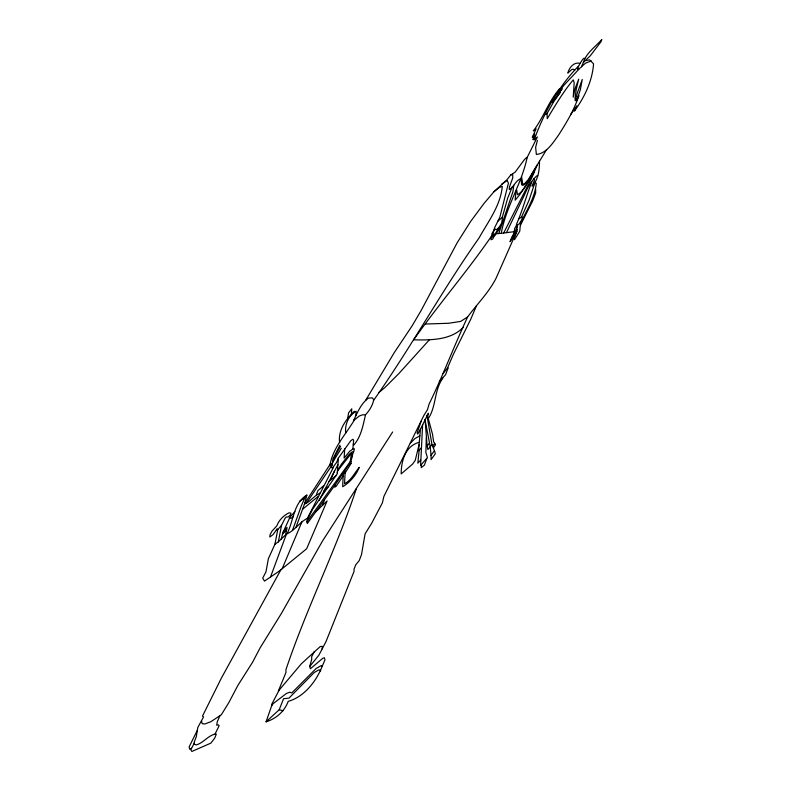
<?xml version="1.0" encoding="UTF-8"?>
<svg xmlns="http://www.w3.org/2000/svg" width="791" height="791" viewBox="0 0 791 791"><rect width="100%" height="100%" fill="white"/><g stroke="black" fill="none" stroke-linecap="round" stroke-linejoin="round"><path stroke-width="1.19" d="M512.973 236.005L512.954 237.854L510.037 241.71C511.461 236.034 516.691 231.901 516.879 225.524L519.38 223.675L521.131 220.847L522.208 218.474L521.941 216.803L518.639 218.988M515.979 191.086L515.149 200.182L519.855 194.527L533.628 173.456M426.3 437.819L425.874 452.511L427.437 457.603L420.594 465.385L422.621 424.48M322.145 666.437C316.281 681.288 304.298 696.812 288.24 701.35C284.483 711.297 276.178 718.762 266.043 721.827L271.679 705.78L273.182 703.614L286.421 693.48L289.852 692.194L291.731 692.975L316.093 668.524L321.364 665.508L322.145 666.437L324.963 659.842L324.369 657.736L322.659 658.379L310.408 668.751L309.716 666.506L311.743 659.249L311.624 656.807L314.462 651.408M271.679 705.78L271.748 704.247L279.144 690.148M320.464 671.45L320.533 670.096L318.664 669.957L314.215 672.528L288.972 698.137L283.583 698.72L279.193 709.754L266.043 721.827M520.656 221.609L519.766 231.229L514.506 239.683L514.328 237.616L516.859 231.486L517.185 225.297M344.688 448.932L344.125 458.058L349.76 451.196L353.874 448.448L354.398 449.159L352.222 455.745M345.667 432.974C344.728 424.431 348.544 415.453 356.177 411.221L355.792 415.641M332.655 462.32L335.73 454.815L340.565 446.292M322.155 648.936L322.332 646.405L320.335 646.484L301.411 663.718L278.333 691.077L286.026 672.281L285.877 669.878C306.473 608.358 335.938 550.16 356.385 488.63M491.686 237.458L494.711 235.056L492.684 239.1L490.964 239.742L491.953 233.711L494.741 228.708M351.362 414.474L351.768 408.818L348.604 412.783L347.664 418.746M337.302 472.771L338.419 458.088L350.71 440.785L352.845 439.282L353.636 440.201L352.885 448.823M339.596 442.614C337.994 430.086 345.716 419.754 354.111 411.508L354.645 411.31L354.467 412.022M286.975 533.836C293.59 521.368 293.362 502.849 306.859 495.077L304.762 503.274L295.943 527.36M421.435 465.068L421.217 467.649L424.352 465.187L426.764 458.74M427.664 416.284L428.327 413.298L420.416 429.325L418.558 450.702L421.168 448.013M332.467 463.239L329.867 465.919C332.388 448.349 345.568 434.813 354.358 419.972M513.794 185.312L512.884 191.847L498.775 233.533M345.103 473.038L351.412 462.962L349.938 463.506L348.02 465.869L335.028 485.031L334.722 487.197L336.165 486.247L343.116 475.964M306.898 521.862L350.205 461.667L351.53 453.114L337.717 470.724L337.025 474.155L312.672 509.147L306.71 521.18L307.333 523.523L335.028 485.031M419.141 450.099L417.846 463.18L420.772 460.026M338.419 458.088L336.501 462.567L332.22 468.223L331.439 466.987L332.368 462.873L341.267 448.299M583.323 62.529C586.141 53.126 595.465 46.709 601.822 39.55L600.992 41.735L590.304 55.756L583.323 62.529L581.395 67.126L577.895 69.499L577.39 68.758L580.05 63.379L582.591 59.483L583.985 58.198L584.737 58.564M285.64 534.884L287.024 527.399L283.366 531.295L281.072 539.422M315.797 511.757L327.088 500.96L306.621 548.796L279.51 570.924L264.51 581.098L262.691 578.132L265.934 571.952L268.396 558.624L274.932 544.257L277.779 529.565L281.537 525.303L285.067 518.293L286.194 517.007L288.161 516.968L290.584 514.753L290.94 513.171L289.022 512.815C283.662 515.465 278.897 520.142 276.85 525.837L271.857 531.285L270.087 534.647L269.78 537.049L273.083 534.587L277.186 528.774L277.176 530.237L277.779 529.565M274.932 544.257L278.333 541.875L281.537 525.303M502.285 217.307L507.703 198.076L512.163 187.081M350.205 463.407L352.371 456.318L351.53 453.114M365.551 414.731L362.298 414.88L359.351 415.977L353.528 420.634C357.374 412.744 361.062 403.331 368.557 398.061L372.541 397.903L373.668 399.801C372.788 405.308 369.298 410.796 365.551 414.731C363.02 425.192 361.22 436.761 353.785 445.036L353.27 444.354M534.894 182.751L529.011 200.291L521.506 217.09M419.092 444.611L415.226 460.392L412.576 464.099L401.175 473.898C401.205 461.212 405.2 445.926 419.289 442.278M578.359 66.266C558.139 86.98 543.901 112.994 534.123 139.948L537.376 136.981L526.935 157.903M495.848 233.74L501.247 233.345C505.983 206.817 521.368 184.352 527.004 158.17L526.786 157.32L524.295 159.742L515.178 172.112L510.709 175.038L506.873 179.804L493.851 191.847L483.973 203.485L470.605 221.51L457.089 242.896L421.198 310.398L412.18 325.763L394.511 352.232L365.768 400.098M492.427 236.549L494.642 227.689L499.843 217.248L508.415 183.215L507.199 180.536L501.583 184.234M537.415 140.412L535.636 147.294L536.357 154.453C546.561 153.424 552.741 143.052 558.248 135.558C566.336 122.971 574.226 109.9 578.893 95.602L576.441 100.961L580.357 89.68L582.265 79.476L577.301 92.992L575.324 100.793L575.027 98.302L576.253 89.294L578.715 79.159L575.225 88.187L573.218 97.145L574.167 82.689L573.267 79.851C563.241 91.786 555.282 105.401 547.234 118.69L547.085 113.449L554.096 101.149L560.107 92.527L552.434 102.227L562.134 88.74L557.269 94.139L563.765 85.448L579.061 69.064M322.619 505.231L324.409 499.793M420.416 429.325L417.727 434.081L417.124 432.885L421.128 421.198M531.799 181.91C526.213 195.95 522.465 210.881 516.404 224.426L516.879 225.524M292.591 530.089L301.371 505.716L304.812 497.846L306.859 495.077M270.492 577.044L286.451 534.034C294.954 530.781 299.581 521.694 307.956 518.135M309.716 666.506L318.911 655.116L325.981 641.639L354.101 571.26L354.032 569.134L355.812 564.725L359.252 560.542L361.497 554.639L365.106 533.796L371.463 523.642L382.379 502.868L383.872 496.471L423.976 415.255L427.516 409.609L429.068 404.112C443.079 375.478 454.143 345.707 467.639 316.944C477.102 304.06 488.779 292.571 496.066 278.254L516.879 231.12M283.791 530.731L290.07 516.958L294.954 511.688M282.199 568.689L302.033 521.576M516.958 229.548L512.963 237.171M442.772 378.197C433.933 390.744 436.484 406.09 428.297 418.617M537.316 164.765L531.69 178.024L503.659 233.019M476.459 305.801L470.734 319.267L453.263 354.576L447.419 368.131L442.901 373.807M330.42 480.226L334.484 470.942M307.284 518.52L333.584 467.016M501.247 233.345L506.477 232.643L524.581 194.626C527.281 187.823 531.325 181.07 536.624 175.978L537.722 175.76M319.218 500.179L337.915 464.703M194.23 743.243L190.809 749.759L191.887 751.45L210.821 743.154L214.658 738.23L216.299 734.177L215.646 733.959C207.974 735.452 203.594 742.897 196.287 744.924L194.21 744.163L194.24 742.106L196.287 736.718L197.819 727.453L203.554 716.903L202.476 716.112L221.431 678.025L280.854 569.807M197.364 730.231L189.118 746.912L189.741 749.265L191.57 748.306M219.987 715.647L217.288 721.689L216.714 725.278L218.178 724.734L219.137 725.713L214.954 734.226M535.863 167.148L528.892 179.557L524.374 184.699L522.653 185.341L521.645 184.768L520.923 178.568C515.653 180.388 514.061 186.884 509.256 189.593L509.394 187.111L512.756 177.945L512.667 174.307L510.709 175.038M512.212 236.825L513.982 233.454L514.664 228.559L516.642 224.98M520.577 223.319C526.391 210.455 535.102 197.631 536.239 183.423L535.141 182.227M520.488 225.158L532.738 200.776L535.665 192.974L535.665 189.286M339.863 445.214L332.873 459.047L332.704 461.637M494.424 235.164L501.761 222.904L502.483 217.169L497.697 221.332M534.508 171.4C528.942 178.667 525.61 190.087 517.512 194.705L516.642 189.83M535.032 136.279L532.986 139.651L534.746 133.887L532.284 137.337L536.14 128.824L533.332 130.911C543.437 117.819 548.45 101.574 559.385 88.918M546.611 149.548L528.497 179.369L524.749 183.542L522.782 184.273L521.566 176.68M337.47 470.625L341.643 463.833L349.315 454.242L352.262 451.829L353.785 451.888M494.632 235.728L498.953 229.608L499.882 226.463M392.643 431.995L322.421 541.143L281.467 613.332L260.13 647.839L252.467 662.443L237.864 685.421L229.014 702.27L221.361 714.728L210.831 721.728L204.691 724.022L202.189 723.656L201.487 720.838M304.762 503.274L330.509 463.734M373.609 400.355C410.915 347.674 441.803 290.752 478.99 238.051C488.106 221.698 500.614 205.492 502.285 186.369L499.091 187.556L493.851 191.847M332.477 464.446L306.512 503.027M512.954 237.547L515.534 233.681M433.339 447.943L435.564 444.641L433.636 441.823L432.539 434.318L427.308 414.949M432.667 446.292L434.694 443.385M434.437 450.593L435.317 453.747L431.085 459.611L431.036 455.349L434.437 450.593L431.985 444.641L426.972 415.512M431.985 444.641L427.901 449.506L427.14 446.183L429.424 443.039M286.52 530.138L282.575 534.073M323.44 491.735L326.238 488.314M286.718 529.07L283.089 532.274M429.513 339.655L398.852 373.579L384.822 387.61L378.731 392.603M570.499 114.824L576.936 105.875L574.404 111.096C584.46 97.451 592.38 80.87 593.557 63.814L589.602 59.829L585.834 60.63M491.814 235.669C467.293 271.422 438.649 304.357 413.624 339.833C430.452 340.179 451.028 340.338 463.447 327.138M286.451 534.034L278.333 541.875M410.331 443.207L414.87 438.619L419.853 435.801M439.282 381.737L445.59 374.687L448.161 367.855L447.419 368.131M317.952 496.58L302.558 509.295M499.694 226.839L496.372 229.726L494.78 229.133M581.78 66.385L585.478 63.191L591.263 60.927M316.983 494.642L308.648 501.741L304.377 504.312M323.549 485.921L317.972 490.529L316.44 494.583L317.537 494.701L319.821 493.02M328.779 481.59L336.066 475.559M545.572 114.576L547.085 113.449M324.765 489.402L328.562 486.613M293.115 516.81L291.118 518.263L289.427 518.184M299.69 501.227L304.812 497.846M467.639 316.944L460.619 321.433L448.477 323.282L425.479 324.013M492.981 234.818L495.097 234.027M350.205 461.667L351.253 461.41M506.477 232.643L514.229 231.694M515.07 231.585L516.157 231.456M580.05 63.379C573.91 61.599 569.006 67.769 567.859 73.108L571.567 69.657L573.03 69.114L574.691 70.211M279.193 709.754L283.099 710.723M533.994 178.618L534.459 180.299L532.036 186.162C538.345 179.715 539.551 169.867 539.472 161.235M424.925 419.398L430.185 446.361L431.036 455.349M427.14 446.183L425.202 421M345.163 471.357L344.55 483.726C351.323 480.384 354.764 472.563 359.243 467.343C356.276 475.164 349.849 482.431 342.681 486.722L343.215 474.521L345.163 471.357"/></g></svg>
